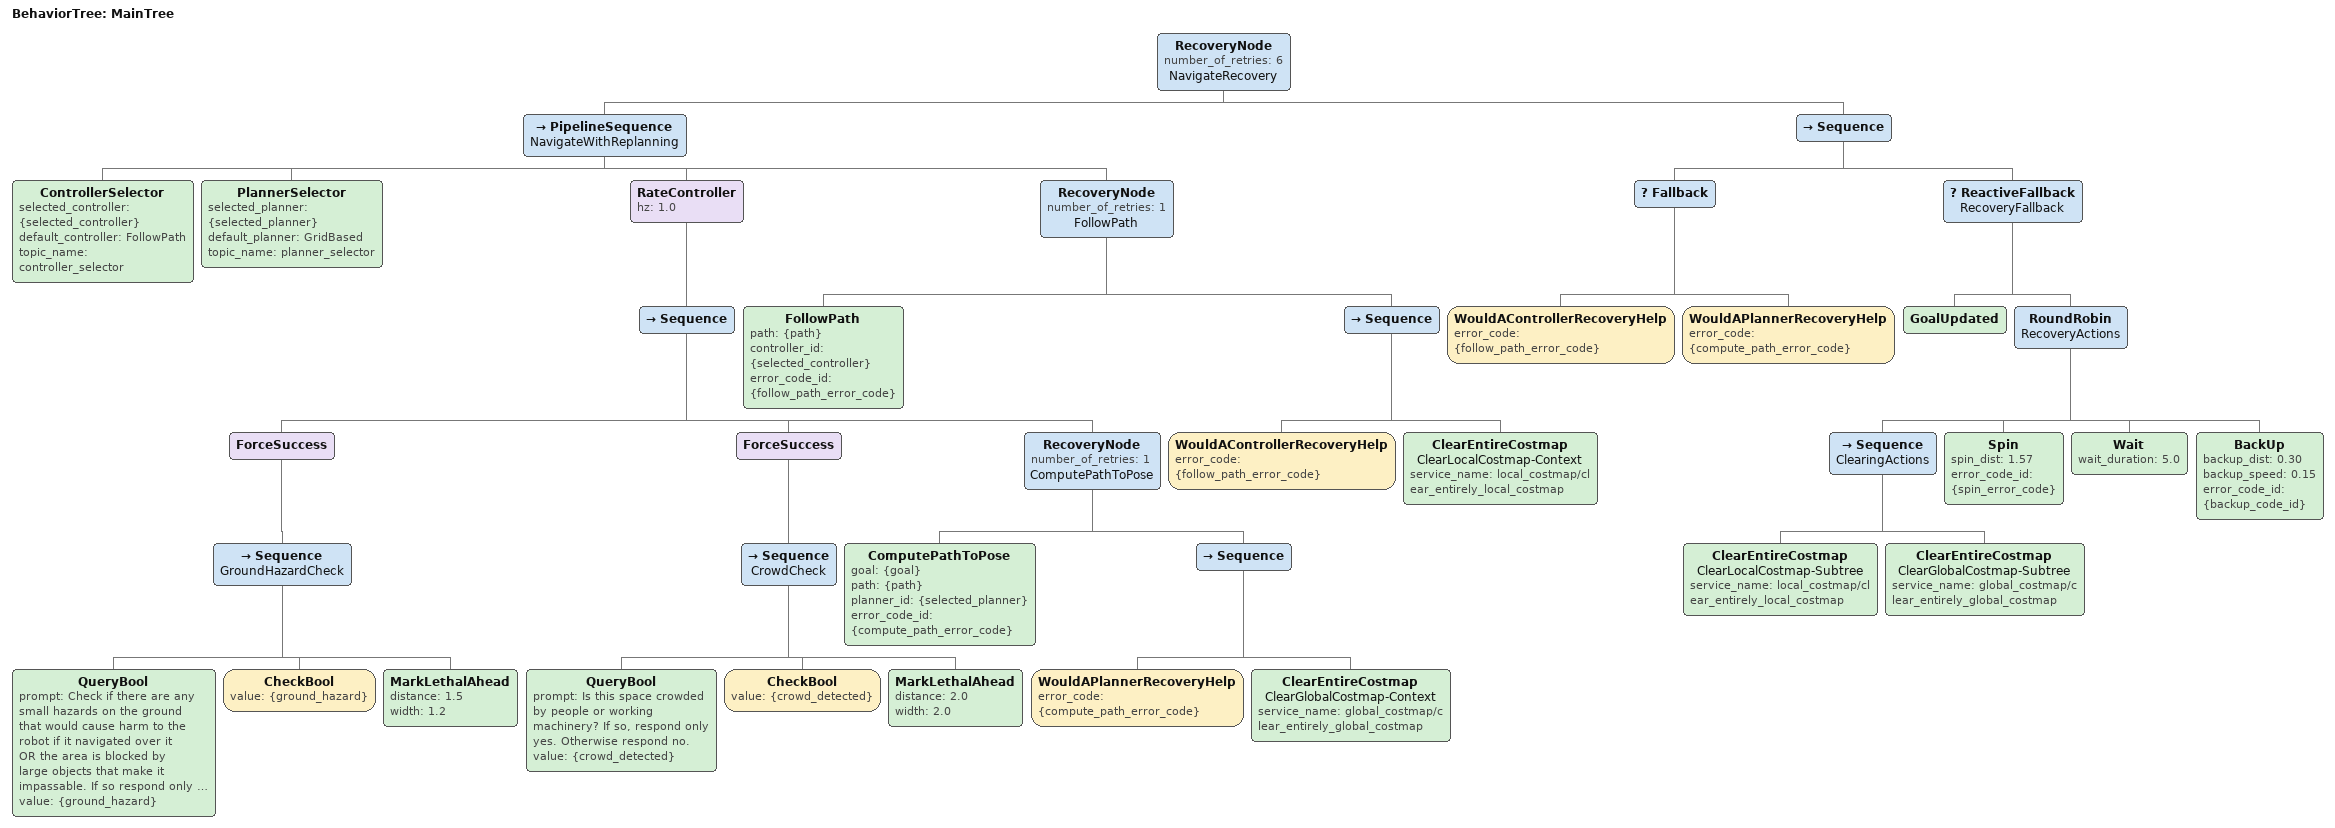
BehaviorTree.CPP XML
<root BTCPP_format="4" main_tree_to_execute="MainTree">
  <BehaviorTree ID="MainTree">
    <RecoveryNode number_of_retries="6" name="NavigateRecovery">
      <PipelineSequence name="NavigateWithReplanning">
        <ControllerSelector selected_controller="{selected_controller}" default_controller="FollowPath" topic_name="controller_selector"/>
        <PlannerSelector selected_planner="{selected_planner}" default_planner="GridBased" topic_name="planner_selector"/>
        <RateController hz="1.0">
          <Sequence>
            <!-- VLM ground hazard check -->
            <ForceSuccess>
              <Sequence name="GroundHazardCheck">
                <QueryBool prompt="Check if there are any small hazards on the ground that would cause harm to the robot if it navigated over it OR the area is blocked by large objects that make it impassable. If so respond only yes. Otherwise, respond no."
                           value="{ground_hazard}"/>
                <CheckBool value="{ground_hazard}"/>
                <MarkLethalAhead distance="1.5" width="1.2"/>
              </Sequence>
            </ForceSuccess>
            <!-- VLM crowd check -->
            <ForceSuccess>
              <Sequence name="CrowdCheck">
                <QueryBool prompt="Is this space crowded by people or working machinery? If so, respond only yes. Otherwise respond no."
                           value="{crowd_detected}"/>
                <CheckBool value="{crowd_detected}"/>
                <MarkLethalAhead distance="2.0" width="2.0"/>
              </Sequence>
            </ForceSuccess>
            <!-- Compute path (routes around any newly marked lethal areas) -->
            <RecoveryNode number_of_retries="1" name="ComputePathToPose">
              <ComputePathToPose goal="{goal}" path="{path}" planner_id="{selected_planner}" error_code_id="{compute_path_error_code}"/>
              <Sequence>
                <WouldAPlannerRecoveryHelp error_code="{compute_path_error_code}"/>
                <ClearEntireCostmap name="ClearGlobalCostmap-Context" service_name="global_costmap/clear_entirely_global_costmap"/>
              </Sequence>
            </RecoveryNode>
          </Sequence>
        </RateController>
        <RecoveryNode number_of_retries="1" name="FollowPath">
          <FollowPath path="{path}" controller_id="{selected_controller}" error_code_id="{follow_path_error_code}"/>
          <Sequence>
            <WouldAControllerRecoveryHelp error_code="{follow_path_error_code}"/>
            <ClearEntireCostmap name="ClearLocalCostmap-Context" service_name="local_costmap/clear_entirely_local_costmap"/>
          </Sequence>
        </RecoveryNode>
      </PipelineSequence>
      <Sequence>
        <Fallback>
          <WouldAControllerRecoveryHelp error_code="{follow_path_error_code}"/>
          <WouldAPlannerRecoveryHelp error_code="{compute_path_error_code}"/>
        </Fallback>
        <ReactiveFallback name="RecoveryFallback">
          <GoalUpdated/>
          <RoundRobin name="RecoveryActions">
            <Sequence name="ClearingActions">
              <ClearEntireCostmap name="ClearLocalCostmap-Subtree" service_name="local_costmap/clear_entirely_local_costmap"/>
              <ClearEntireCostmap name="ClearGlobalCostmap-Subtree" service_name="global_costmap/clear_entirely_global_costmap"/>
            </Sequence>
            <Spin spin_dist="1.57" error_code_id="{spin_error_code}"/>
            <Wait wait_duration="5.0"/>
            <BackUp backup_dist="0.30" backup_speed="0.15" error_code_id="{backup_code_id}"/>
          </RoundRobin>
        </ReactiveFallback>
      </Sequence>
    </RecoveryNode>
  </BehaviorTree>
</root>
